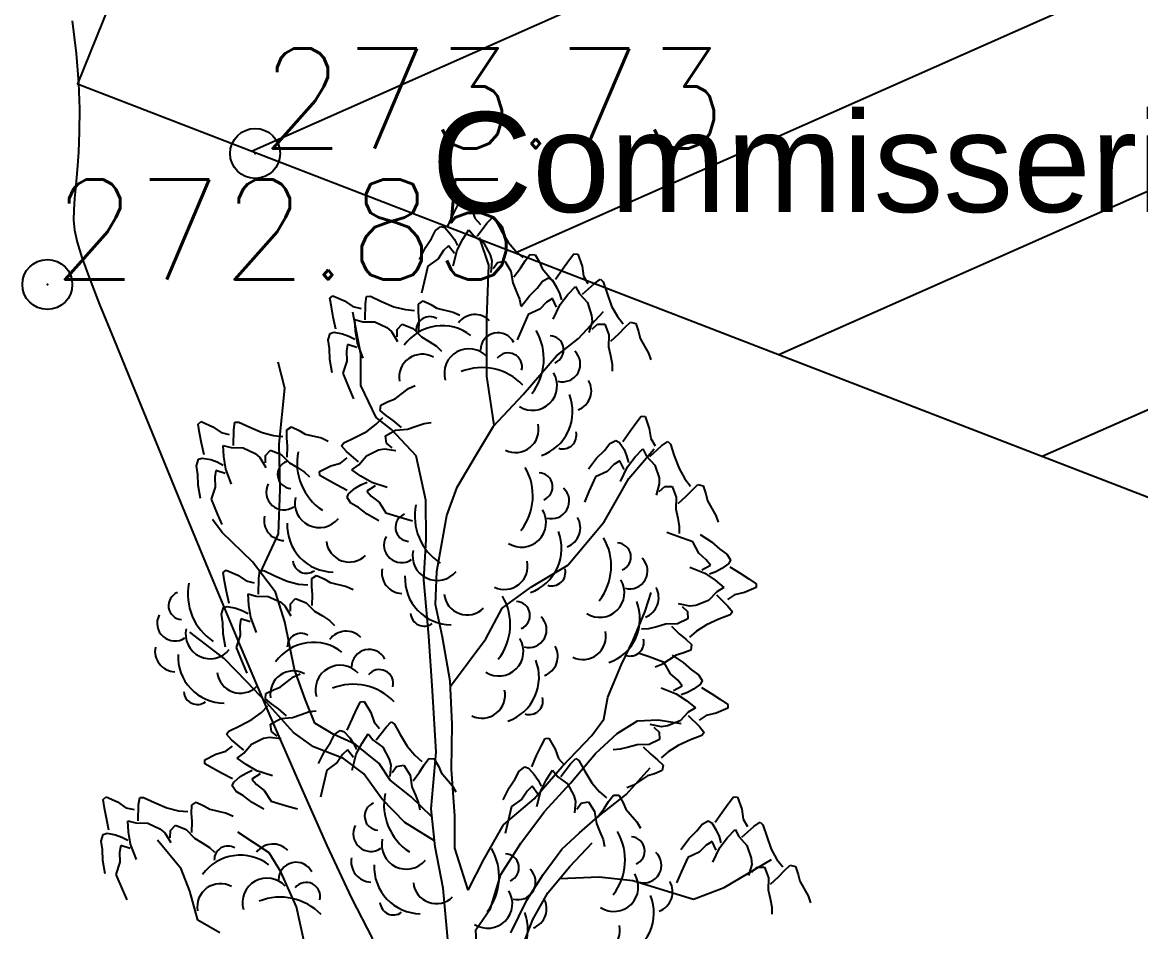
# Model space of a CAD drawing. Header units: millimetres. Extents: x 524954 to 526204, y 9523489 to 9524010.
# Drawn here: x 525405.73 to 525416.91, y 9523625.22 to 9523634.32 of the extents above; entities that cross this region are included whole.
import ezdxf

# ---------------------------------------------------------------- set-up
doc = ezdxf.new("R2010")
doc.units = ezdxf.units.MM
doc.header["$PDMODE"] = 32
doc.header["$PDSIZE"] = 0.5
doc.linetypes.add('ACAD_ISO12W100', pattern=[21, 12, -3, 0, -3, 0, -3])
doc.linetypes.add('CACHE2', pattern=[4.7625, 3.175, -1.5875])
for name, color, linetype in [('Arbre', 34, 'ACAD_ISO12W100'), ('Bati', 6, 'Continuous'), ('Bati_H', 1, 'Continuous'), ('CN_01_00', 3, 'Continuous'), ('TopoAlt', 3, 'Continuous'), ('TOPOJIS', 7, 'Continuous'), ('Toponomie', 7, 'CACHE2')]:
    doc.layers.add(name, color=color, linetype=linetype)
doc.styles.add('Simplex 1.0', font='Simplex.shx', dxfattribs={"width": 0.99, "height": 1})
doc.styles.get("Standard").update_dxf_attribs({"font": 'arial.ttf'})

# ---------------------------------------------------------------- blocks, each defined once
blk = doc.blocks.new('TCPOINT M')
at = {"color": 0}
blk.add_point((0, 0), dxfattribs=at)
at = {"layer": 'TopoAlt', "style": 'Simplex 1.0', "width": 0.99}
blk.add_attdef('ALT', (0.15, 0.15), '', height=1, dxfattribs=at)
blk = doc.blocks.new('v088')
at = {"color": 3, "linetype": 'Continuous'}
for p, q in [((-0.069, 12.224), (-0.024, 12.318)), ((-0.024, 12.318), (0.016, 12.396)), ((0.016, 12.396), (0.055, 12.4)), ((0.055, 12.4), (0.118, 12.291)), ((-0.118, 12.113), (-0.069, 12.224)), ((0.118, 12.291), (0.152, 12.195)), ((0.152, 12.195), (0.207, 12.131)), ((0.272, 12.144), (0.324, 12.197)), ((0.324, 12.197), (0.356, 12.175)), ((-0.243, 12.069), (-0.188, 12.111)), ((-0.188, 12.111), (-0.15, 12.099)), ((-0.15, 12.099), (-0.092, 12.035)), ((0.175, 12.015), (0.272, 12.144)), ((0.356, 12.175), (0.415, 12.069)), ((-0.344, 11.901), (-0.283, 11.991)), ((-0.283, 11.991), (-0.243, 12.069)), ((-0.092, 12.035), (-0.054, 11.98)), ((-0.054, 11.98), (-0.022, 11.919)), ((-0.025, 11.872), (0.032, 11.984)), ((0.032, 11.984), (0.092, 12.078)), ((0.092, 12.078), (0.144, 12.013)), ((0.144, 12.013), (0.24, 11.942)), ((0.415, 12.069), (0.484, 11.953)), ((-0.403, 11.78), (-0.344, 11.901)), ((-0.162, 11.869), (-0.217, 11.788)), ((-0.112, 11.918), (-0.162, 11.869)), ((-0.054, 11.839), (-0.112, 11.918)), ((-0.066, 11.715), (-0.025, 11.872)), ((0.24, 11.942), (0.305, 11.825)), ((0.484, 11.953), (0.56, 11.862)), ((0.56, 11.862), (0.63, 11.801)), ((-0.217, 11.788), (-0.32, 11.714)), ((0.305, 11.825), (0.32, 11.765)), ((0.32, 11.765), (0.311, 11.65)), ((0.334, 11.69), (0.378, 11.749)), ((0.378, 11.749), (0.45, 11.762)), ((0.45, 11.762), (0.511, 11.664)), ((0.608, 11.694), (0.653, 11.766)), ((0.653, 11.766), (0.699, 11.829)), ((0.699, 11.829), (0.754, 11.828)), ((0.754, 11.828), (0.796, 11.754)), ((0.796, 11.754), (0.824, 11.689)), ((1.027, 11.683), (1.089, 11.768)), ((1.089, 11.768), (1.142, 11.837)), ((1.142, 11.837), (1.181, 11.833)), ((1.181, 11.833), (1.223, 11.714)), ((-0.32, 11.714), (-0.357, 11.558)), ((0.511, 11.664), (0.53, 11.547)), ((0.542, 11.608), (0.608, 11.694)), ((0.824, 11.689), (0.934, 11.561)), ((0.958, 11.583), (1.027, 11.683)), ((1.223, 11.714), (1.239, 11.614)), ((-0.357, 11.558), (-0.382, 11.444)), ((0.53, 11.547), (0.565, 11.463)), ((0.773, 11.494), (0.827, 11.564)), ((0.827, 11.564), (0.889, 11.595)), ((0.889, 11.595), (0.923, 11.575)), ((0.923, 11.575), (0.969, 11.502)), ((0.934, 11.561), (0.97, 11.497)), ((1.227, 11.433), (1.346, 11.541)), ((1.239, 11.614), (1.281, 11.541)), ((1.346, 11.541), (1.408, 11.583)), ((1.408, 11.583), (1.435, 11.556)), ((1.435, 11.556), (1.473, 11.441)), ((-1.299, 11.392), (-1.27, 11.417)), ((-1.27, 11.417), (-1.154, 11.366)), ((-0.943, 11.337), (-0.932, 11.411)), ((-0.932, 11.411), (-0.894, 11.412)), ((-0.894, 11.412), (-0.784, 11.361)), ((0.565, 11.463), (0.596, 11.383)), ((0.615, 11.31), (0.696, 11.418)), ((0.696, 11.418), (0.773, 11.494)), ((0.969, 11.502), (0.996, 11.441)), ((0.996, 11.441), (1.016, 11.375)), ((1.004, 11.329), (1.081, 11.429)), ((1.081, 11.429), (1.158, 11.51)), ((1.158, 11.51), (1.196, 11.437)), ((1.196, 11.437), (1.277, 11.348)), ((1.473, 11.441), (1.519, 11.314)), ((-1.285, 11.305), (-1.299, 11.392)), ((-1.266, 11.203), (-1.285, 11.305)), ((-1.154, 11.366), (-1.07, 11.309)), ((-1.07, 11.309), (-0.988, 11.29)), ((-0.947, 11.176), (-0.943, 11.337)), ((-0.784, 11.361), (-0.66, 11.307)), ((-0.66, 11.307), (-0.544, 11.278)), ((-0.413, 11.333), (-0.367, 11.365)), ((-0.413, 11.254), (-0.413, 11.333)), ((-0.367, 11.365), (-0.29, 11.329)), ((-0.29, 11.329), (-0.229, 11.292)), ((0.596, 11.383), (0.609, 11.315)), ((0.869, 11.352), (0.8, 11.283)), ((0.927, 11.391), (0.869, 11.352)), ((0.969, 11.302), (0.927, 11.391)), ((0.935, 11.183), (1.004, 11.329)), ((1.277, 11.348), (1.319, 11.221)), ((1.519, 11.314), (1.577, 11.21)), ((-1.241, 11.084), (-1.266, 11.203)), ((-0.544, 11.278), (-0.452, 11.27)), ((-0.408, 11.17), (-0.413, 11.254)), ((-0.229, 11.292), (-0.065, 11.254)), ((-0.065, 11.254), (0.001, 11.223)), ((0.685, 11.229), (0.619, 11.083)), ((0.8, 11.283), (0.685, 11.229)), ((1.319, 11.221), (1.323, 11.16)), ((1.577, 11.21), (1.635, 11.137)), ((-1.05, 11.179), (-0.971, 11.157)), ((-1.044, 11.067), (-1.05, 11.179)), ((-0.971, 11.157), (-0.851, 11.155)), ((-0.851, 11.155), (-0.73, 11.098)), ((-0.73, 11.098), (-0.682, 11.059)), ((-0.626, 11.08), (-0.576, 11.133)), ((-0.626, 11.006), (-0.626, 11.08)), ((-0.576, 11.133), (-0.468, 11.09)), ((-0.468, 11.09), (-0.384, 11.005)), ((-0.41, 11.061), (-0.408, 11.17)), ((0.619, 11.083), (0.573, 10.975)), ((1.323, 11.16), (1.292, 11.048)), ((1.323, 11.083), (1.377, 11.133)), ((1.377, 11.133), (1.45, 11.133)), ((1.45, 11.133), (1.492, 11.025)), ((1.592, 11.037), (1.65, 11.098)), ((1.65, 11.098), (1.708, 11.152)), ((1.708, 11.152), (1.762, 11.141)), ((1.762, 11.141), (1.789, 11.06)), ((-1.317, 10.975), (-1.297, 11.041)), ((-1.303, 10.889), (-1.317, 10.975)), ((-1.297, 11.041), (-1.259, 11.053)), ((-1.259, 11.053), (-1.174, 11.037)), ((-1.174, 11.037), (-1.111, 11.014)), ((-1.111, 11.014), (-1.05, 10.983)), ((-1.024, 10.943), (-1.044, 11.067)), ((-0.682, 11.059), (-0.622, 10.96)), ((-0.384, 11.005), (-0.307, 10.958)), ((1.492, 11.025), (1.489, 10.906)), ((1.512, 10.964), (1.592, 11.037)), ((1.789, 11.06), (1.804, 10.991)), ((1.804, 10.991), (1.889, 10.844)), ((-1.3, 10.78), (-1.303, 10.889)), ((-1.122, 10.929), (-1.134, 10.861)), ((-1.134, 10.861), (-1.131, 10.763)), ((-1.029, 10.899), (-1.122, 10.929)), ((-0.966, 10.792), (-1.024, 10.943)), ((-0.307, 10.958), (-0.234, 10.911)), ((-0.234, 10.911), (-0.184, 10.864)), ((1.489, 10.906), (1.508, 10.818)), ((-1.277, 10.647), (-1.3, 10.78)), ((-1.131, 10.763), (-1.171, 10.642)), ((1.508, 10.818), (1.523, 10.733)), ((1.889, 10.844), (1.912, 10.775)), ((-1.171, 10.642), (-1.109, 10.494)), ((1.523, 10.733), (1.523, 10.664)), ((-0.514, 10.488), (-0.448, 10.519)), ((-1.109, 10.494), (-1.063, 10.387)), ((-0.648, 10.385), (-0.514, 10.488)), ((-0.796, 10.268), (-0.791, 10.323)), ((-0.791, 10.323), (-0.715, 10.36)), ((-0.715, 10.36), (-0.648, 10.385)), ((-0.836, 10.131), (-0.771, 10.198)), ((-0.735, 10.218), (-0.796, 10.268)), ((-0.666, 10.169), (-0.735, 10.218)), ((1.762, 10.142), (1.816, 10.212)), ((1.816, 10.212), (1.854, 10.208)), ((1.854, 10.208), (1.896, 10.089)), ((-2.616, 10.132), (-2.587, 10.158)), ((-2.603, 10.046), (-2.616, 10.132)), ((-2.587, 10.158), (-2.471, 10.107)), ((-2.471, 10.107), (-2.388, 10.049)), ((-2.264, 9.917), (-2.261, 10.077)), ((-2.261, 10.077), (-2.249, 10.151)), ((-2.249, 10.151), (-2.211, 10.152)), ((-2.211, 10.152), (-2.101, 10.101)), ((-2.101, 10.101), (-1.977, 10.047)), ((-1.731, 9.995), (-1.73, 10.074)), ((-1.73, 10.074), (-1.685, 10.105)), ((-1.685, 10.105), (-1.608, 10.069)), ((-1.608, 10.069), (-1.547, 10.033)), ((-0.931, 10.06), (-0.836, 10.131)), ((-0.743, 10.015), (-0.642, 10.071)), ((-0.583, 10.098), (-0.666, 10.169)), ((-0.642, 10.071), (-0.523, 10.083)), ((-0.523, 10.083), (-0.438, 10.113)), ((-0.438, 10.113), (-0.356, 10.14)), ((-0.356, 10.14), (-0.287, 10.149)), ((1.7, 10.058), (1.762, 10.142)), ((1.896, 10.089), (1.912, 9.989)), ((-2.583, 9.943), (-2.603, 10.046)), ((-2.388, 10.049), (-2.306, 10.03)), ((-1.977, 10.047), (-1.862, 10.018)), ((-1.862, 10.018), (-1.769, 10.01)), ((-1.725, 9.911), (-1.731, 9.995)), ((-1.547, 10.033), (-1.382, 9.994)), ((-1.382, 9.994), (-1.316, 9.963)), ((-1.161, 9.945), (-1.051, 9.998)), ((-1.051, 9.998), (-0.931, 10.06)), ((-0.734, 9.943), (-0.743, 10.015)), ((1.5, 9.939), (1.562, 9.969)), ((1.562, 9.969), (1.596, 9.95)), ((1.631, 9.958), (1.7, 10.058)), ((1.912, 9.989), (1.954, 9.915)), ((2.019, 9.915), (2.081, 9.958)), ((2.081, 9.958), (2.108, 9.931)), ((-2.558, 9.824), (-2.583, 9.943)), ((-2.368, 9.919), (-2.288, 9.897)), ((-2.362, 9.808), (-2.368, 9.919)), ((-2.288, 9.897), (-2.168, 9.895)), ((-2.168, 9.895), (-2.047, 9.839)), ((-1.943, 9.82), (-1.893, 9.873)), ((-1.893, 9.873), (-1.786, 9.83)), ((-1.728, 9.802), (-1.725, 9.911)), ((-1.184, 9.915), (-1.161, 9.945)), ((-1.134, 9.859), (-1.184, 9.915)), ((-1.012, 9.755), (-1.134, 9.859)), ((-0.934, 9.816), (-0.814, 9.874)), ((-0.814, 9.874), (-0.753, 9.886)), ((-0.753, 9.886), (-0.639, 9.87)), ((-0.677, 9.896), (-0.734, 9.943)), ((1.369, 9.792), (1.446, 9.869)), ((1.446, 9.869), (1.5, 9.939)), ((1.596, 9.95), (1.643, 9.877)), ((1.643, 9.877), (1.669, 9.815)), ((1.754, 9.804), (1.831, 9.885)), ((1.831, 9.885), (1.869, 9.812)), ((1.9, 9.808), (2.019, 9.915)), ((2.108, 9.931), (2.146, 9.815)), ((-2.634, 9.715), (-2.614, 9.781)), ((-2.614, 9.781), (-2.576, 9.793)), ((-2.576, 9.793), (-2.492, 9.777)), ((-2.492, 9.777), (-2.428, 9.754)), ((-2.428, 9.754), (-2.368, 9.723)), ((-2.342, 9.683), (-2.362, 9.808)), ((-2.047, 9.839), (-2, 9.799)), ((-2, 9.799), (-1.94, 9.7)), ((-1.944, 9.746), (-1.943, 9.82)), ((-1.786, 9.83), (-1.702, 9.745)), ((-1.702, 9.745), (-1.624, 9.699)), ((-1.289, 9.715), (-1.192, 9.743)), ((-1.192, 9.743), (-1.125, 9.794)), ((-1.011, 9.724), (-0.934, 9.816)), ((1.289, 9.685), (1.369, 9.792)), ((1.6, 9.765), (1.542, 9.727)), ((1.643, 9.677), (1.6, 9.765)), ((1.669, 9.815), (1.689, 9.75)), ((1.677, 9.704), (1.754, 9.804)), ((1.869, 9.812), (1.95, 9.723)), ((2.146, 9.815), (2.193, 9.689)), ((-2.621, 9.629), (-2.634, 9.715)), ((-2.617, 9.52), (-2.621, 9.629)), ((-2.439, 9.669), (-2.451, 9.601)), ((-2.346, 9.639), (-2.439, 9.669)), ((-2.283, 9.532), (-2.342, 9.683)), ((-1.624, 9.699), (-1.552, 9.652)), ((-1.552, 9.652), (-1.502, 9.604)), ((-1.402, 9.657), (-1.289, 9.715)), ((-1.401, 9.619), (-1.402, 9.657)), ((-1.079, 9.676), (-1.011, 9.724)), ((-0.989, 9.611), (-1.079, 9.676)), ((1.473, 9.658), (1.358, 9.604)), ((1.542, 9.727), (1.473, 9.658)), ((1.608, 9.558), (1.677, 9.704)), ((1.95, 9.723), (1.993, 9.596)), ((2.193, 9.689), (2.25, 9.585)), ((-2.595, 9.387), (-2.617, 9.52)), ((-2.451, 9.601), (-2.448, 9.503)), ((-1.325, 9.574), (-1.401, 9.619)), ((-1.233, 9.524), (-1.325, 9.574)), ((-1.125, 9.469), (-1.233, 9.524)), ((-1.047, 9.49), (-0.989, 9.525)), ((-0.88, 9.547), (-0.989, 9.611)), ((-0.989, 9.525), (-0.927, 9.553)), ((-0.848, 9.516), (-0.931, 9.463)), ((-0.726, 9.498), (-0.88, 9.547)), ((1.358, 9.604), (1.292, 9.458)), ((1.996, 9.535), (1.966, 9.423)), ((1.993, 9.596), (1.996, 9.535)), ((2.25, 9.585), (2.308, 9.512)), ((2.323, 9.473), (2.381, 9.527)), ((2.381, 9.527), (2.435, 9.515)), ((2.435, 9.515), (2.462, 9.435)), ((-2.448, 9.503), (-2.488, 9.382)), ((-1.128, 9.398), (-1.113, 9.435)), ((-1.089, 9.341), (-1.128, 9.398)), ((-1.113, 9.435), (-1.047, 9.49)), ((-0.931, 9.463), (-0.885, 9.411)), ((-0.885, 9.411), (-0.807, 9.351)), ((1.292, 9.458), (1.246, 9.35)), ((1.996, 9.458), (2.05, 9.508)), ((2.05, 9.508), (2.123, 9.508)), ((2.123, 9.508), (2.166, 9.4)), ((2.166, 9.4), (2.162, 9.281)), ((2.185, 9.338), (2.266, 9.412)), ((2.266, 9.412), (2.323, 9.473)), ((2.462, 9.435), (2.477, 9.365)), ((-2.488, 9.382), (-2.427, 9.234)), ((-1.014, 9.297), (-1.089, 9.341)), ((-0.927, 9.231), (-1.014, 9.297)), ((-0.807, 9.351), (-0.739, 9.244)), ((2.477, 9.365), (2.562, 9.219)), ((-2.427, 9.234), (-2.38, 9.127)), ((-0.81, 9.165), (-0.927, 9.231)), ((-0.739, 9.244), (-0.586, 9.198)), ((-0.586, 9.198), (-0.473, 9.166)), ((2.162, 9.281), (2.181, 9.192)), ((2.181, 9.192), (2.196, 9.108)), ((2.562, 9.219), (2.585, 9.15)), ((2.196, 9.108), (2.196, 9.038)), ((2.18, 9.009), (2.07, 9.048)), ((2.33, 8.953), (2.18, 9.009)), ((2.391, 8.841), (2.33, 8.953)), ((2.406, 9.027), (2.519, 8.953)), ((2.519, 8.953), (2.601, 8.881)), ((2.465, 8.776), (2.391, 8.841)), ((2.601, 8.881), (2.673, 8.832)), ((2.507, 8.721), (2.465, 8.776)), ((2.691, 8.737), (2.621, 8.686)), ((2.673, 8.832), (2.708, 8.773)), ((2.708, 8.773), (2.691, 8.737)), ((-2.366, 8.647), (-2.337, 8.672)), ((-2.353, 8.56), (-2.366, 8.647)), ((-2.337, 8.672), (-2.221, 8.621)), ((-2.221, 8.621), (-2.138, 8.563)), ((-2.011, 8.592), (-1.999, 8.665)), ((-1.999, 8.665), (-1.961, 8.666)), ((-1.961, 8.666), (-1.851, 8.615)), ((-1.851, 8.615), (-1.727, 8.562)), ((-1.48, 8.588), (-1.435, 8.619)), ((-1.435, 8.619), (-1.357, 8.583)), ((2.3, 8.701), (2.45, 8.641)), ((2.421, 8.673), (2.507, 8.721)), ((2.45, 8.641), (2.555, 8.57)), ((2.561, 8.655), (2.497, 8.632)), ((2.621, 8.686), (2.561, 8.655)), ((2.701, 8.703), (2.805, 8.64)), ((2.805, 8.64), (2.893, 8.584)), ((-2.333, 8.457), (-2.353, 8.56)), ((-2.138, 8.563), (-2.056, 8.544)), ((-2.014, 8.431), (-2.011, 8.592)), ((-1.727, 8.562), (-1.612, 8.532)), ((-1.612, 8.532), (-1.519, 8.524)), ((-1.481, 8.509), (-1.48, 8.588)), ((-1.475, 8.425), (-1.481, 8.509)), ((-1.357, 8.583), (-1.297, 8.547)), ((-1.297, 8.547), (-1.132, 8.508)), ((-1.132, 8.508), (-1.066, 8.477)), ((2.555, 8.57), (2.64, 8.498)), ((2.893, 8.584), (2.966, 8.534)), ((2.966, 8.534), (2.964, 8.496)), ((-2.308, 8.338), (-2.333, 8.457)), ((-2.118, 8.433), (-2.038, 8.411)), ((-2.112, 8.322), (-2.118, 8.433)), ((-2.038, 8.411), (-1.918, 8.409)), ((-1.918, 8.409), (-1.797, 8.353)), ((-1.478, 8.316), (-1.475, 8.425)), ((2.57, 8.455), (2.487, 8.369)), ((2.568, 8.425), (2.683, 8.312)), ((2.64, 8.498), (2.57, 8.455)), ((2.749, 8.424), (2.679, 8.378)), ((2.848, 8.446), (2.749, 8.424)), ((2.964, 8.496), (2.848, 8.446)), ((-2.384, 8.23), (-2.364, 8.296)), ((-2.364, 8.296), (-2.326, 8.308)), ((-2.326, 8.308), (-2.242, 8.291)), ((-2.242, 8.291), (-2.178, 8.268)), ((-2.092, 8.197), (-2.112, 8.322)), ((-1.797, 8.353), (-1.75, 8.313)), ((-1.75, 8.313), (-1.69, 8.215)), ((-1.694, 8.261), (-1.693, 8.334)), ((-1.693, 8.334), (-1.643, 8.387)), ((-1.643, 8.387), (-1.536, 8.344)), ((-1.536, 8.344), (-1.452, 8.259)), ((2.301, 8.311), (2.188, 8.335)), ((2.225, 8.306), (2.278, 8.256)), ((2.362, 8.319), (2.301, 8.311)), ((2.487, 8.369), (2.362, 8.319)), ((2.683, 8.312), (2.729, 8.254)), ((-2.371, 8.143), (-2.384, 8.23)), ((-2.189, 8.184), (-2.201, 8.115)), ((-2.096, 8.154), (-2.189, 8.184)), ((-2.178, 8.268), (-2.118, 8.237)), ((-2.033, 8.047), (-2.092, 8.197)), ((-1.452, 8.259), (-1.374, 8.213)), ((-1.374, 8.213), (-1.302, 8.166)), ((2.282, 8.183), (2.178, 8.134)), ((2.278, 8.256), (2.282, 8.183)), ((2.591, 8.179), (2.467, 8.125)), ((2.704, 8.225), (2.591, 8.179)), ((2.729, 8.254), (2.704, 8.225)), ((-2.367, 8.034), (-2.371, 8.143)), ((-2.201, 8.115), (-2.198, 8.017)), ((-1.302, 8.166), (-1.252, 8.118)), ((1.888, 8.085), (1.819, 8.08)), ((1.971, 8.105), (1.888, 8.085)), ((2.058, 8.13), (1.971, 8.105)), ((2.178, 8.134), (2.058, 8.13)), ((2.117, 8.111), (2.195, 8.035)), ((2.367, 8.061), (2.298, 7.999)), ((2.467, 8.125), (2.367, 8.061)), ((-2.345, 7.902), (-2.367, 8.034)), ((-2.198, 8.017), (-2.238, 7.897)), ((2.195, 8.035), (2.261, 7.981)), ((2.261, 7.981), (2.318, 7.927)), ((-2.238, 7.897), (-2.177, 7.749)), ((1.896, 7.802), (1.786, 7.841)), ((2.231, 7.841), (2.163, 7.821)), ((2.31, 7.872), (2.231, 7.841)), ((2.318, 7.927), (2.31, 7.872)), ((-2.177, 7.749), (-2.13, 7.641)), ((2.046, 7.746), (1.896, 7.802)), ((2.022, 7.727), (1.955, 7.7)), ((2.163, 7.821), (2.022, 7.727)), ((2.107, 7.634), (2.046, 7.746)), ((2.123, 7.82), (2.235, 7.746)), ((2.235, 7.746), (2.317, 7.675)), ((-1.663, 7.603), (-1.598, 7.634)), ((2.181, 7.57), (2.107, 7.634)), ((2.317, 7.675), (2.389, 7.625)), ((2.389, 7.625), (2.424, 7.566)), ((-1.864, 7.475), (-1.797, 7.5)), ((-1.797, 7.5), (-1.663, 7.603)), ((2.137, 7.467), (2.223, 7.514)), ((2.223, 7.514), (2.181, 7.57)), ((2.407, 7.53), (2.337, 7.479)), ((2.424, 7.566), (2.407, 7.53)), ((2.417, 7.496), (2.521, 7.433)), ((-1.945, 7.383), (-1.94, 7.438)), ((-1.884, 7.333), (-1.945, 7.383)), ((-1.94, 7.438), (-1.864, 7.475)), ((2.016, 7.494), (2.166, 7.434)), ((2.166, 7.434), (2.271, 7.363)), ((2.277, 7.448), (2.213, 7.425)), ((2.337, 7.479), (2.277, 7.448)), ((2.521, 7.433), (2.609, 7.377)), ((-1.985, 7.246), (-1.92, 7.313)), ((-1.815, 7.284), (-1.884, 7.333)), ((-1.732, 7.213), (-1.815, 7.284)), ((-1.078, 7.18), (-1.034, 7.275)), ((-1.034, 7.275), (-0.994, 7.353)), ((-0.994, 7.353), (-0.955, 7.356)), ((-0.955, 7.356), (-0.891, 7.247)), ((2.271, 7.363), (2.357, 7.292)), ((2.357, 7.292), (2.286, 7.249)), ((2.68, 7.289), (2.564, 7.239)), ((2.609, 7.377), (2.682, 7.328)), ((2.682, 7.328), (2.68, 7.289)), ((-2.2, 7.113), (-2.081, 7.175)), ((-2.081, 7.175), (-1.985, 7.246)), ((-1.892, 7.13), (-1.791, 7.186)), ((-1.791, 7.186), (-1.672, 7.198)), ((-1.672, 7.198), (-1.587, 7.228)), ((-1.587, 7.228), (-1.505, 7.255)), ((-1.505, 7.255), (-1.436, 7.264)), ((-1.128, 7.069), (-1.078, 7.18)), ((-0.891, 7.247), (-0.858, 7.151)), ((2.203, 7.162), (2.079, 7.112)), ((2.286, 7.249), (2.203, 7.162)), ((2.284, 7.218), (2.399, 7.105)), ((2.465, 7.218), (2.395, 7.171)), ((2.564, 7.239), (2.465, 7.218)), ((-2.333, 7.03), (-2.31, 7.06)), ((-2.31, 7.06), (-2.2, 7.113)), ((-1.883, 7.058), (-1.892, 7.13)), ((-1.826, 7.011), (-1.883, 7.058)), ((-1.253, 7.025), (-1.198, 7.067)), ((-1.198, 7.067), (-1.16, 7.055)), ((-1.16, 7.055), (-1.101, 6.992)), ((-0.858, 7.151), (-0.802, 7.088)), ((-0.835, 6.972), (-0.738, 7.1)), ((-0.738, 7.1), (-0.686, 7.153)), ((-0.686, 7.153), (-0.654, 7.131)), ((-0.654, 7.131), (-0.595, 7.025)), ((2.018, 7.104), (1.904, 7.128)), ((1.941, 7.1), (1.994, 7.049)), ((1.994, 7.049), (1.999, 6.976)), ((2.079, 7.112), (2.018, 7.104)), ((2.399, 7.105), (2.445, 7.047)), ((-2.283, 6.974), (-2.333, 7.03)), ((-2.161, 6.87), (-2.283, 6.974)), ((-2.083, 6.931), (-1.963, 6.989)), ((-1.963, 6.989), (-1.902, 7.001)), ((-1.902, 7.001), (-1.788, 6.985)), ((-1.354, 6.857), (-1.293, 6.947)), ((-1.293, 6.947), (-1.253, 7.025)), ((-1.101, 6.992), (-1.063, 6.936)), ((-1.063, 6.936), (-1.032, 6.875)), ((-1.035, 6.828), (-0.978, 6.941)), ((-0.978, 6.941), (-0.918, 7.034)), ((-0.918, 7.034), (-0.866, 6.97)), ((-0.866, 6.97), (-0.77, 6.898)), ((-0.595, 7.025), (-0.526, 6.909)), ((0.813, 6.909), (0.853, 6.987)), ((0.853, 6.987), (0.891, 6.991)), ((0.891, 6.991), (0.955, 6.881)), ((1.999, 6.976), (1.894, 6.927)), ((2.307, 6.972), (2.184, 6.918)), ((2.42, 7.018), (2.307, 6.972)), ((2.445, 7.047), (2.42, 7.018)), ((-2.551, 6.772), (-2.439, 6.83)), ((-2.439, 6.83), (-2.342, 6.858)), ((-2.342, 6.858), (-2.275, 6.909)), ((-2.228, 6.791), (-2.161, 6.839)), ((-2.161, 6.839), (-2.083, 6.931)), ((-1.413, 6.737), (-1.354, 6.857)), ((-1.172, 6.826), (-1.227, 6.745)), ((-1.122, 6.874), (-1.172, 6.826)), ((-1.064, 6.795), (-1.122, 6.874)), ((-1.076, 6.671), (-1.035, 6.828)), ((-0.77, 6.898), (-0.705, 6.781)), ((-0.526, 6.909), (-0.45, 6.818)), ((0.768, 6.815), (0.813, 6.909)), ((0.955, 6.881), (0.989, 6.786)), ((1.604, 6.878), (1.535, 6.874)), ((1.688, 6.899), (1.604, 6.878)), ((1.775, 6.923), (1.688, 6.899)), ((1.894, 6.927), (1.775, 6.923)), ((1.834, 6.904), (1.912, 6.828)), ((1.912, 6.828), (1.977, 6.774)), ((2.084, 6.854), (2.014, 6.792)), ((2.184, 6.918), (2.084, 6.854)), ((-2.55, 6.734), (-2.551, 6.772)), ((-2.475, 6.689), (-2.55, 6.734)), ((-2.138, 6.726), (-2.228, 6.791)), ((-2.029, 6.662), (-2.138, 6.726)), ((-1.227, 6.745), (-1.33, 6.67)), ((-0.705, 6.781), (-0.69, 6.721)), ((-0.69, 6.721), (-0.699, 6.606)), ((-0.632, 6.705), (-0.56, 6.719)), ((-0.56, 6.719), (-0.498, 6.621)), ((-0.45, 6.818), (-0.379, 6.757)), ((-0.402, 6.651), (-0.357, 6.722)), ((-0.357, 6.722), (-0.31, 6.785)), ((-0.31, 6.785), (-0.255, 6.784)), ((-0.255, 6.784), (-0.214, 6.71)), ((0.719, 6.703), (0.768, 6.815)), ((0.989, 6.786), (1.044, 6.722)), ((1.011, 6.606), (1.108, 6.734)), ((1.108, 6.734), (1.161, 6.787)), ((1.161, 6.787), (1.192, 6.766)), ((1.192, 6.766), (1.252, 6.66)), ((1.977, 6.774), (2.034, 6.72)), ((2.034, 6.72), (2.026, 6.666)), ((-2.383, 6.639), (-2.475, 6.689)), ((-2.274, 6.584), (-2.383, 6.639)), ((-2.262, 6.55), (-2.196, 6.606)), ((-2.196, 6.606), (-2.138, 6.64)), ((-2.138, 6.64), (-2.076, 6.668)), ((-1.998, 6.632), (-2.08, 6.578)), ((-1.875, 6.613), (-2.029, 6.662)), ((-1.33, 6.67), (-1.367, 6.514)), ((-0.675, 6.646), (-0.632, 6.705)), ((-0.498, 6.621), (-0.48, 6.503)), ((-0.468, 6.564), (-0.402, 6.651)), ((-0.214, 6.71), (-0.186, 6.645)), ((-0.186, 6.645), (-0.075, 6.517)), ((0.554, 6.582), (0.594, 6.66)), ((0.594, 6.66), (0.649, 6.702)), ((0.649, 6.702), (0.686, 6.689)), ((0.686, 6.689), (0.745, 6.626)), ((0.745, 6.626), (0.783, 6.571)), ((0.868, 6.575), (0.929, 6.669)), ((0.929, 6.669), (0.98, 6.604)), ((0.98, 6.604), (1.076, 6.532)), ((1.252, 6.66), (1.321, 6.544)), ((1.879, 6.614), (1.738, 6.52)), ((1.947, 6.634), (1.879, 6.614)), ((2.026, 6.666), (1.947, 6.634)), ((-2.277, 6.513), (-2.262, 6.55)), ((-2.238, 6.456), (-2.277, 6.513)), ((-2.08, 6.578), (-2.034, 6.526)), ((-2.034, 6.526), (-1.957, 6.466)), ((-1.367, 6.514), (-1.392, 6.4)), ((-0.48, 6.503), (-0.444, 6.419)), ((-0.075, 6.517), (-0.04, 6.453)), ((0.433, 6.371), (0.493, 6.492)), ((0.493, 6.492), (0.554, 6.582)), ((0.724, 6.509), (0.675, 6.46)), ((0.782, 6.43), (0.724, 6.509)), ((0.783, 6.571), (0.814, 6.51)), ((0.811, 6.463), (0.868, 6.575)), ((1.076, 6.532), (1.141, 6.416)), ((1.321, 6.544), (1.397, 6.452)), ((1.738, 6.52), (1.671, 6.493)), ((-3.568, 6.377), (-3.539, 6.402)), ((-3.555, 6.29), (-3.568, 6.377)), ((-3.539, 6.402), (-3.423, 6.351)), ((-3.213, 6.322), (-3.201, 6.396)), ((-3.201, 6.396), (-3.163, 6.397)), ((-3.163, 6.397), (-3.053, 6.346)), ((-2.163, 6.412), (-2.238, 6.456)), ((-2.076, 6.346), (-2.163, 6.412)), ((-1.957, 6.466), (-1.888, 6.359)), ((-0.444, 6.419), (-0.414, 6.339)), ((0.62, 6.379), (0.516, 6.305)), ((0.675, 6.46), (0.62, 6.379)), ((0.771, 6.306), (0.811, 6.463)), ((1.141, 6.416), (1.157, 6.356)), ((1.397, 6.452), (1.467, 6.391)), ((1.489, 6.356), (1.536, 6.42)), ((1.536, 6.42), (1.591, 6.419)), ((1.591, 6.419), (1.633, 6.344)), ((2.685, 6.334), (2.739, 6.404)), ((2.739, 6.404), (2.777, 6.4)), ((2.777, 6.4), (2.82, 6.28)), ((-3.535, 6.188), (-3.555, 6.29)), ((-3.423, 6.351), (-3.34, 6.294)), ((-3.34, 6.294), (-3.258, 6.275)), ((-3.216, 6.161), (-3.213, 6.322)), ((-3.053, 6.346), (-2.929, 6.292)), ((-2.929, 6.292), (-2.814, 6.263)), ((-2.683, 6.24), (-2.682, 6.318)), ((-2.682, 6.318), (-2.637, 6.35)), ((-2.637, 6.35), (-2.56, 6.314)), ((-2.56, 6.314), (-2.499, 6.278)), ((-2.499, 6.278), (-2.334, 6.239)), ((-1.959, 6.28), (-2.076, 6.346)), ((-1.888, 6.359), (-1.735, 6.313)), ((-1.735, 6.313), (-1.622, 6.281)), ((-0.414, 6.339), (-0.401, 6.271)), ((0.516, 6.305), (0.479, 6.149)), ((1.157, 6.356), (1.147, 6.241)), ((1.171, 6.28), (1.215, 6.339)), ((1.215, 6.339), (1.286, 6.353)), ((1.286, 6.353), (1.348, 6.255)), ((1.378, 6.198), (1.444, 6.285)), ((1.444, 6.285), (1.489, 6.356)), ((1.633, 6.344), (1.661, 6.279)), ((1.661, 6.279), (1.771, 6.151)), ((2.623, 6.25), (2.685, 6.334)), ((2.82, 6.28), (2.835, 6.18)), ((-3.51, 6.069), (-3.535, 6.188)), ((-3.32, 6.164), (-3.24, 6.142)), ((-3.314, 6.053), (-3.32, 6.164)), ((-2.814, 6.263), (-2.721, 6.255)), ((-2.677, 6.155), (-2.683, 6.24)), ((-2.68, 6.046), (-2.677, 6.155)), ((-2.334, 6.239), (-2.268, 6.208)), ((1.348, 6.255), (1.367, 6.137)), ((2.423, 6.13), (2.485, 6.161)), ((2.485, 6.161), (2.52, 6.142)), ((2.554, 6.15), (2.623, 6.25)), ((2.835, 6.18), (2.877, 6.107)), ((-3.294, 5.928), (-3.314, 6.053)), ((-3.24, 6.142), (-3.121, 6.14)), ((-3.121, 6.14), (-2.999, 6.083)), ((-2.999, 6.083), (-2.952, 6.044)), ((-2.952, 6.044), (-2.892, 5.945)), ((-2.896, 5.991), (-2.895, 6.065)), ((-2.895, 6.065), (-2.845, 6.118)), ((-2.845, 6.118), (-2.738, 6.075)), ((-2.738, 6.075), (-2.654, 5.99)), ((0.479, 6.149), (0.454, 6.035)), ((1.367, 6.137), (1.402, 6.054)), ((1.402, 6.054), (1.433, 5.974)), ((1.771, 6.151), (1.807, 6.088)), ((2.293, 5.984), (2.37, 6.061)), ((2.37, 6.061), (2.423, 6.13)), ((2.52, 6.142), (2.566, 6.069)), ((2.566, 6.069), (2.593, 6.007)), ((2.677, 5.996), (2.754, 6.077)), ((2.754, 6.077), (2.793, 6.004)), ((2.823, 6), (2.943, 6.107)), ((2.943, 6.107), (3.004, 6.15)), ((3.004, 6.15), (3.031, 6.123)), ((3.031, 6.123), (3.07, 6.007)), ((-3.586, 5.96), (-3.566, 6.026)), ((-3.573, 5.874), (-3.586, 5.96)), ((-3.566, 6.026), (-3.528, 6.038)), ((-3.528, 6.038), (-3.444, 6.022)), ((-3.444, 6.022), (-3.38, 5.999)), ((-3.38, 5.999), (-3.32, 5.968)), ((-2.654, 5.99), (-2.576, 5.943)), ((-2.576, 5.943), (-2.504, 5.896)), ((1.433, 5.974), (1.446, 5.906)), ((2.212, 5.877), (2.293, 5.984)), ((2.523, 5.957), (2.466, 5.919)), ((2.566, 5.869), (2.523, 5.957)), ((2.593, 6.007), (2.612, 5.942)), ((2.6, 5.896), (2.677, 5.996)), ((2.793, 6.004), (2.873, 5.915)), ((3.07, 6.007), (3.116, 5.88)), ((-3.57, 5.765), (-3.573, 5.874)), ((-3.392, 5.914), (-3.403, 5.846)), ((-3.403, 5.846), (-3.4, 5.748)), ((-3.298, 5.884), (-3.392, 5.914)), ((-3.235, 5.777), (-3.294, 5.928)), ((-2.504, 5.896), (-2.454, 5.849)), ((2.396, 5.85), (2.281, 5.796)), ((2.466, 5.919), (2.396, 5.85)), ((2.531, 5.75), (2.6, 5.896)), ((2.873, 5.915), (2.916, 5.788)), ((3.116, 5.88), (3.173, 5.777)), ((-3.547, 5.632), (-3.57, 5.765)), ((-3.4, 5.748), (-3.44, 5.627)), ((2.281, 5.796), (2.216, 5.65)), ((2.92, 5.727), (2.889, 5.615)), ((2.916, 5.788), (2.92, 5.727)), ((3.173, 5.777), (3.231, 5.703)), ((3.247, 5.665), (3.304, 5.719)), ((3.304, 5.719), (3.358, 5.707)), ((3.358, 5.707), (3.385, 5.627)), ((-3.44, 5.627), (-3.379, 5.479)), ((2.216, 5.65), (2.169, 5.542)), ((2.92, 5.65), (2.973, 5.7)), ((2.973, 5.7), (3.047, 5.7)), ((3.047, 5.7), (3.089, 5.592)), ((3.108, 5.53), (3.189, 5.603)), ((3.189, 5.603), (3.247, 5.665)), ((3.385, 5.627), (3.4, 5.557)), ((3.089, 5.592), (3.085, 5.473)), ((3.4, 5.557), (3.485, 5.411)), ((-3.379, 5.479), (-3.332, 5.372)), ((3.085, 5.473), (3.104, 5.384)), ((3.104, 5.384), (3.12, 5.3)), ((3.485, 5.411), (3.508, 5.342)), ((3.12, 5.3), (3.12, 5.23))]:
    blk.add_line(p, q, dxfattribs=at)
at = {"linetype": 'Continuous'}
for p, q in [((0.29, 11.722), (0.197, 12)), ((0.27, 11.193), (0.29, 11.722)), ((-0.991, 10.831), (-1.069, 11.252)), ((0.269, 10.614), (0.27, 11.193)), ((1.188, 10.988), (1.437, 11.261)), ((0.968, 10.816), (1.188, 10.988)), ((-1.749, 10.491), (-1.817, 10.751)), ((-0.991, 10.52), (-0.991, 10.831)), ((0.634, 10.429), (0.968, 10.816)), ((-0.835, 10.2), (-0.991, 10.52)), ((0.345, 10.122), (0.269, 10.614)), ((-1.806, 9.931), (-1.749, 10.491)), ((0.336, 10.112), (0.634, 10.429)), ((-0.683, 10.078), (-0.835, 10.2)), ((-0.435, 9.816), (-0.683, 10.078)), ((0.168, 9.829), (0.336, 10.112)), ((-1.797, 9.483), (-1.806, 9.931)), ((1.69, 9.587), (1.945, 9.885)), ((-0.339, 9.37), (-0.435, 9.816)), ((-0.025, 9.501), (0.168, 9.829)), ((1.444, 9.153), (1.69, 9.587)), ((-1.812, 9.035), (-1.797, 9.483)), ((-0.131, 9.219), (-0.025, 9.501)), ((-0.337, 8.979), (-0.339, 9.37)), ((-2.378, 9.048), (-2.474, 9.177)), ((-0.186, 8.901), (-0.131, 9.219)), ((1.08, 8.722), (1.444, 9.153)), ((-2.074, 8.756), (-2.378, 9.048)), ((-1.992, 8.647), (-1.812, 9.035)), ((-0.36, 8.574), (-0.337, 8.979)), ((-0.231, 8.658), (-0.186, 8.901)), ((-1.843, 8.45), (-2.074, 8.756)), ((-0.243, 8.328), (-0.231, 8.658)), ((0.718, 8.503), (1.08, 8.722)), ((-0.311, 8.009), (-0.36, 8.574)), ((0.424, 8.292), (0.718, 8.503)), ((-1.75, 8.153), (-1.843, 8.45)), ((1.855, 8.26), (1.913, 8.447)), ((-0.174, 8), (-0.243, 8.328)), ((0.262, 7.984), (0.424, 8.292)), ((1.736, 7.971), (1.855, 8.26)), ((-1.653, 7.676), (-1.75, 8.153)), ((-2.358, 7.786), (-2.7, 8.052)), ((-0.274, 7.463), (-0.311, 8.009)), ((-0.096, 7.56), (-0.174, 8)), ((-0.093, 7.509), (0.262, 7.984)), ((1.617, 7.726), (1.736, 7.971)), ((-2.129, 7.554), (-2.358, 7.786)), ((1.481, 7.4), (1.617, 7.726)), ((-1.547, 7.38), (-1.653, 7.676)), ((-1.932, 7.347), (-2.129, 7.554)), ((-0.075, 7.131), (-0.096, 7.56)), ((-0.237, 6.848), (-0.274, 7.463)), ((1.442, 7.181), (1.481, 7.4)), ((-1.665, 7.048), (-1.932, 7.347)), ((-1.449, 7.14), (-1.547, 7.38)), ((1.321, 7.017), (1.442, 7.181)), ((1.575, 7.035), (1.778, 7.163)), ((1.778, 7.163), (1.983, 7.174)), ((1.983, 7.174), (2.214, 7.135)), ((-1.463, 6.903), (-1.665, 7.048)), ((-1.266, 7.031), (-1.449, 7.14)), ((-0.084, 6.677), (-0.075, 7.131)), ((-1.047, 6.93), (-1.266, 7.031)), ((1.023, 6.706), (1.321, 7.017)), ((1.356, 6.837), (1.575, 7.035)), ((-1.162, 6.785), (-1.463, 6.903)), ((-0.806, 6.736), (-1.047, 6.93)), ((-0.287, 6.281), (-0.237, 6.848)), ((1.107, 6.54), (1.356, 6.837)), ((-0.96, 6.634), (-1.162, 6.785)), ((-0.697, 6.571), (-0.806, 6.736)), ((-0.78, 6.382), (-0.96, 6.634)), ((-0.049, 6.211), (-0.084, 6.677)), ((0.743, 6.383), (1.023, 6.706)), ((1.663, 6.427), (1.906, 6.693)), ((-0.488, 6.401), (-0.697, 6.571)), ((0.846, 6.255), (1.107, 6.54)), ((-0.551, 6.145), (-0.78, 6.382)), ((-0.279, 6.204), (-0.488, 6.401)), ((0.438, 6.122), (0.743, 6.383)), ((1.381, 6.204), (1.663, 6.427)), ((-0.248, 5.902), (-0.287, 6.281)), ((-0.049, 5.888), (-0.049, 6.211)), ((0.61, 5.939), (0.846, 6.255)), ((1.198, 6.044), (1.381, 6.204)), ((-1.907, 5.843), (-2.222, 6.048)), ((-0.254, 5.961), (-0.551, 6.145)), ((0.24, 5.776), (0.438, 6.122)), ((1.021, 5.879), (1.198, 6.044)), ((-2.787, 5.681), (-3.023, 5.969)), ((0.411, 5.624), (0.61, 5.939)), ((1.1, 5.706), (1.325, 5.941)), ((-1.791, 5.652), (-1.907, 5.843)), ((-0.165, 5.487), (-0.248, 5.902)), ((0.085, 5.468), (-0.049, 5.888)), ((0.834, 5.626), (1.021, 5.879)), ((0.085, 5.468), (0.24, 5.776)), ((0.881, 5.441), (1.1, 5.706)), ((2.646, 5.496), (3.119, 5.774)), ((-2.701, 5.459), (-2.787, 5.681)), ((-1.635, 5.301), (-1.791, 5.652)), ((0.306, 5.286), (0.411, 5.624)), ((0.671, 5.368), (0.834, 5.626)), ((1.001, 5.586), (1.394, 5.601)), ((1.394, 5.601), (1.731, 5.564)), ((-0.107, 4.829), (-0.165, 5.487)), ((1.731, 5.564), (2, 5.483)), ((2, 5.483), (2.338, 5.378)), ((2.338, 5.378), (2.646, 5.496)), ((-2.621, 5.169), (-2.701, 5.459)), ((0.731, 5.176), (0.881, 5.441)), ((-1.559, 4.967), (-1.635, 5.301)), ((0.161, 5.071), (0.306, 5.286)), ((0.51, 5.041), (0.671, 5.368)), ((-2.4, 5.043), (-2.621, 5.169)), ((0.619, 4.888), (0.731, 5.176)), ((0.172, 4.872), (0.161, 5.071))]:
    blk.add_line(p, q, dxfattribs=at)
at = {"color": 3, "linetype": 'Continuous'}
for centre, major_axis, start_param, end_param in [((-0.3, 11.072), (0.0964, 0.0964), 0.254619, 2.377018), ((0.15, 11.024), (0.145, 0.145), 6.263619, 7.998733), ((-0.176, 10.651), (0.33, 0.33), 0.12682, 1.733702), ((0.383, 10.87), (-0.125, 0.125), 4.396235, 7.060094), ((0.275, 10.786), (0.4, 0.4), 4.836335, 6.022049), ((0.899, 10.876), (0.099, 0.099), 4.31771, 7.031286), ((0.091, 10.641), (0.174, 0.174), 6.236163, 8.918901), ((0.483, 10.705), (-0.099, 0.099), 3.680741, 6.394318), ((1.029, 10.733), (-0.125, 0.125), 2.081137, 4.744996), ((-0.376, 10.6), (0.164, 0.164), 0.282297, 2.520721), ((0.223, 10.132), (-0.4, 0.4), 4.689978, 5.875693), ((0.728, 10.517), (-0.174, 0.174), 1.793126, 4.475865), ((1.111, 10.467), (-0.145, 0.145), 2.713295, 4.448408), ((0.662, 10.258), (-0.33, 0.33), 2.69514, 4.302022), ((0.557, 10.08), (0.164, 0.164), 3.478918, 5.717341), ((1.031, 10.021), (0.0964, 0.0964), 3.62262, 5.745019), ((-1.063, 9.743), (0.4, 0.4), 2.158504, 3.344219), ((-1.682, 9.628), (-0.099, 0.099), -0.421529, 2.292047), ((0.165, 9.415), (0.4, 0.4), 4.836335, 6.022049), ((0.788, 9.505), (-0.099, 0.099), 2.746913, 5.46049), ((-1.76, 9.451), (-0.125, 0.125), 0.293965, 2.957824), ((-1.405, 9.343), (0.174, 0.174), 2.133893, 4.816631), ((0.918, 9.363), (0.125, 0.125), 3.651933, 6.315792), ((0.115, 9.214), (-0.4, 0.4), 0.587708, 1.773422), ((-1.753, 9.172), (-0.145, 0.145), 0.590553, 2.325666), ((-0.504, 9.099), (0.099, 0.099), 1.149268, 3.862844), ((0.617, 9.147), (-0.174, 0.174), 1.793126, 4.475865), ((1.001, 9.096), (-0.145, 0.145), 2.713295, 4.448408), ((-1.26, 9.119), (0.33, 0.33), 2.307735, 3.914618), ((-1.104, 8.984), (0.164, 0.164), 2.463212, 4.701636), ((-0.582, 8.923), (0.125, 0.125), 1.864761, 4.52862), ((0.552, 8.888), (-0.33, 0.33), 2.69514, 4.302022), ((0.949, 8.713), (-0.4, 0.4), 3.265538, 4.451253), ((-0.227, 8.814), (0.174, 0.174), 2.133893, 4.816631), ((1.572, 8.803), (0.099, 0.099), 4.31771, 7.031286), ((-1.534, 8.776), (0.0964, 0.0964), 2.435534, 4.557933), ((0.447, 8.71), (-0.164, 0.164), 1.908121, 4.146545), ((1.702, 8.661), (0.125, 0.125), 3.651933, 6.315792), ((-0.575, 8.644), (0.145, 0.145), 2.161349, 3.896462), ((0.921, 8.65), (0.0964, 0.0964), 3.62262, 5.745019), ((-2.155, 8.43), (0.4, 0.4), 2.158504, 3.344219), ((-0.082, 8.59), (0.33, 0.33), 2.307735, 3.914618), ((1.401, 8.445), (0.174, 0.174), 3.363922, 6.046661), ((-2.774, 8.316), (-0.099, 0.099), -0.421529, 2.292047), ((0.074, 8.455), (0.164, 0.164), 2.463212, 4.701636), ((-0.061, 8.127), (-0.4, 0.4), 3.265538, 4.451253), ((1.785, 8.394), (-0.145, 0.145), 2.713295, 4.448408), ((0.562, 8.217), (0.099, 0.099), 4.31771, 7.031286), ((1.336, 8.186), (-0.33, 0.33), 2.69514, 4.302022), ((-2.851, 8.139), (-0.125, 0.125), 0.293965, 2.957824), ((-0.356, 8.247), (0.0964, 0.0964), 2.435534, 4.557933), ((0.692, 8.074), (-0.125, 0.125), 2.081137, 4.744996), ((-2.497, 8.031), (0.174, 0.174), 2.133893, 4.816631), ((-1.138, 7.855), (-0.145, 0.145), 4.692823, 6.427936), ((1.23, 8.008), (0.164, 0.164), 3.478918, 5.717341), ((-1.464, 7.482), (0.33, 0.33), 0.12682, 1.733702), ((-1.589, 7.903), (0.0964, 0.0964), 0.254619, 2.377018), ((0.391, 7.858), (0.174, 0.174), 3.363922, 6.046661), ((1.705, 7.948), (-0.0964, 0.0964), 2.051824, 4.174223), ((-2.844, 7.86), (-0.145, 0.145), 0.590553, 2.325666), ((-0.906, 7.701), (0.125, 0.125), 5.967031, 8.63089), ((0.775, 7.808), (-0.145, 0.145), 2.713295, 4.448408), ((-2.352, 7.806), (0.33, 0.33), 2.307735, 3.914618), ((-1.198, 7.473), (-0.174, 0.174), 4.665366, 7.348105), ((0.326, 7.599), (0.33, 0.33), 4.265936, 5.872819), ((-2.195, 7.672), (0.164, 0.164), 2.463212, 4.701636), ((-1.664, 7.431), (-0.164, 0.164), -1.288499, 0.949924), ((-0.805, 7.536), (-0.099, 0.099), 3.680741, 6.394318), ((-1.066, 6.963), (-0.4, 0.4), 4.689978, 5.875693), ((-2.625, 7.463), (0.0964, 0.0964), 2.435534, 4.557933), ((0.221, 7.421), (0.164, 0.164), 3.478918, 5.717341), ((0.695, 7.362), (-0.0964, 0.0964), 2.051824, 4.174223), ((-0.193, 6.324), (-0.4, 0.4), 0.587708, 1.773422), ((-0.812, 6.21), (-0.099, 0.099), -0.421529, 2.292047), ((-0.89, 6.033), (0.125, 0.125), 1.864761, 4.52862), ((1.088, 5.771), (-0.4, 0.4), 3.265538, 4.451253), ((-1.869, 5.725), (0.145, 0.145), 6.263619, 7.998733), ((-0.535, 5.925), (0.174, 0.174), 2.133893, 4.816631), ((1.711, 5.861), (0.099, 0.099), 4.31771, 7.031286), ((-2.195, 5.352), (0.33, 0.33), 0.12682, 1.733702), ((-2.32, 5.773), (0.0964, 0.0964), 0.254619, 2.377018), ((-0.172, 5.602), (0.4, 0.4), 4.836335, 6.022049), ((0.452, 5.692), (0.099, 0.099), 4.31771, 7.031286), ((1.841, 5.718), (-0.125, 0.125), 2.081137, 4.744996), ((-1.637, 5.571), (-0.125, 0.125), 4.396235, 7.060094), ((-0.882, 5.754), (-0.145, 0.145), 0.590553, 2.325666), ((-0.39, 5.7), (0.33, 0.33), 2.307735, 3.914618), ((-1.928, 5.343), (0.174, 0.174), 6.236163, 8.918901), ((0.582, 5.55), (0.125, 0.125), 3.651933, 6.315792), ((1.54, 5.502), (0.174, 0.174), 3.363922, 6.046661), ((-2.395, 5.301), (-0.164, 0.164), -1.288499, 0.949924), ((-1.536, 5.406), (0.099, 0.099), 5.251538, 7.965114), ((-0.234, 5.566), (-0.164, 0.164), 0.892416, 3.130839), ((1.924, 5.452), (-0.145, 0.145), 2.713295, 4.448408), ((-1.797, 4.833), (0.4, 0.4), 6.260774, 7.446489), ((0.28, 5.334), (0.174, 0.174), 3.363922, 6.046661), ((0.664, 5.283), (-0.145, 0.145), 2.713295, 4.448408), ((1.475, 5.243), (0.33, 0.33), 4.265936, 5.872819), ((-0.663, 5.357), (0.0964, 0.0964), 2.435534, 4.557933), ((0.215, 5.075), (-0.33, 0.33), 2.69514, 4.302022), ((1.37, 5.065), (-0.164, 0.164), 1.908121, 4.146545)]:
    blk.add_ellipse(centre, major_axis=major_axis, ratio=1, start_param=start_param, end_param=end_param, dxfattribs=at)

msp = doc.modelspace()

# ---------------------------------------------------------------- hatches: boundary and pattern name
at = {"layer": 'Bati_H'}
h = msp.add_hatch(dxfattribs=at)
h.set_pattern_fill('_U', color=256, scale=2, angle=203.9123, style=0, pattern_type=0)
h.set_pattern_definition([(203.912285576, (0, 0), (0.81067523046, -1.82833412447), [])])
h.paths.add_polyline_path([(525426.987, 9523632.133), (525408.362, 9523638.868), (525406.279, 9523633.706), (525424.916, 9523626.509), (525424.831, 9523626.542)])

# ---------------------------------------------------------------- linework, layer by layer
at = {"layer": 'Bati', "flags": 128}
msp.add_lwpolyline([(525426.987, 9523632.133), (525408.362, 9523638.868), (525408.362, 9523638.868), (525406.279, 9523633.706), (525424.916, 9523626.509), (525424.831, 9523626.542)], close=True, dxfattribs=at)
at = {"layer": 'CN_01_00', "elevation": 273, "flags": 128}
msp.add_lwpolyline([(525406.226, 9523634.339), (525406.264, 9523634.01), (525406.287, 9523633.717), (525406.297, 9523633.456), (525406.296, 9523633.226), (525406.289, 9523633.024), (525406.276, 9523632.847), (525406.262, 9523632.694), (525406.249, 9523632.561), (525406.24, 9523632.446), (525406.238, 9523632.344), (525406.247, 9523632.242), (525406.273, 9523632.122), (525406.32, 9523631.97), (525406.394, 9523631.768), (525406.499, 9523631.5), (525406.641, 9523631.151), (525406.824, 9523630.703), (525407.05, 9523630.149), (525407.312, 9523629.51), (525407.598, 9523628.817), (525407.899, 9523628.097), (525408.202, 9523627.382), (525408.497, 9523626.701), (525408.773, 9523626.084), (525409.019, 9523625.559), (525409.229, 9523625.149)], dxfattribs=at)

# ---------------------------------------------------------------- block references
at = {"layer": 'Arbre'}
msp.add_blockref('v088', (525410.102, 9523620.169), dxfattribs=at)
at = {"layer": 'TOPOJIS'}
ref = msp.add_blockref('TCPOINT M', (525408.054, 9523633.011, 273.73), dxfattribs=at)
ref.add_attrib('ALT', '273.73', (525408.104, 9523633.061, 273.73), dxfattribs={"layer": 'TopoAlt', "height": 1, "style": 'Simplex 1.0', "width": 0.99})
ref = msp.add_blockref('TCPOINT M', (525405.976, 9523631.699, 272.85), dxfattribs=at)
ref.add_attrib('ALT', '272.85', (525406.026, 9523631.749, 272.85), dxfattribs={"layer": 'TopoAlt', "height": 1, "style": 'Simplex 1.0', "width": 0.99})

# ---------------------------------------------------------------- texts
at = {"layer": 'Toponomie', "insert": (525395.812, 9523633.424), "char_height": 1, "width": 42.68298, "attachment_point": 1}
msp.add_mtext('\\pxqc;Commisseriat de Police', dxfattribs=at)

doc.saveas('drawing.dxf')
